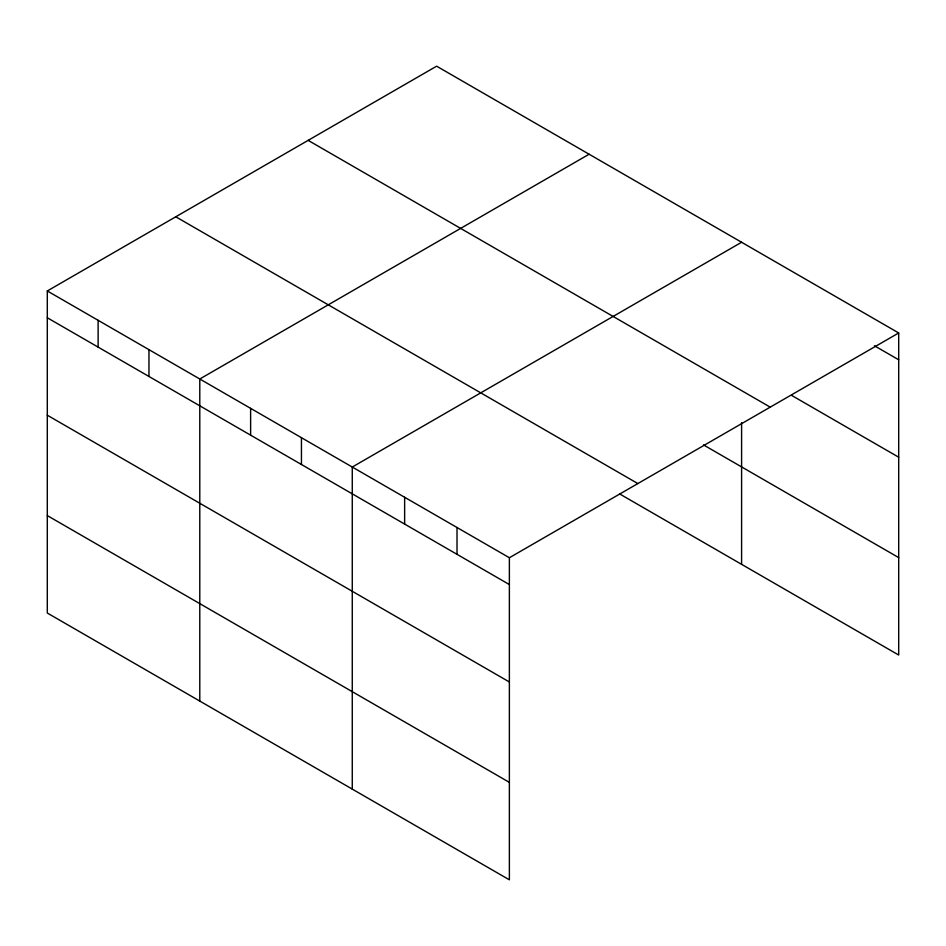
<?xml version="1.0" encoding="UTF-8"?>
<svg xmlns="http://www.w3.org/2000/svg" width="946" height="946" viewBox="0 0 946 946"><rect width="100%" height="100%" fill="white"/><g stroke="black" fill="none" stroke-linecap="round" stroke-linejoin="round"><path stroke-width="1.42" d="M47.3 290.966L509.374 557.738L509.374 879.815L47.3 613.032L47.3 290.966L436.626 66.185L898.7 332.968L898.7 655.034L619.606 493.907M589.11 154.222L199.783 379.003L199.783 701.069M741.593 242.259L352.267 467.04L352.267 789.106M509.374 557.738L898.7 332.968M874.435 345.775L898.7 359.776M791.412 395.274L898.7 457.214M308.148 140.363L770.221 407.147M703.469 444.892L898.7 557.608M175.779 216.788L637.852 483.56M47.3 317.773L509.374 584.557M47.3 415.211L509.374 681.983M47.3 515.594L509.374 782.377M741.593 422.614L741.593 564.336M457.013 527.501L457.013 554.321M404.64 497.265L404.64 524.084M301.443 437.691L301.443 464.498M250.619 408.341L250.619 435.16M148.96 349.653L148.96 376.461M98.124 320.304L98.124 347.123"/></g></svg>
